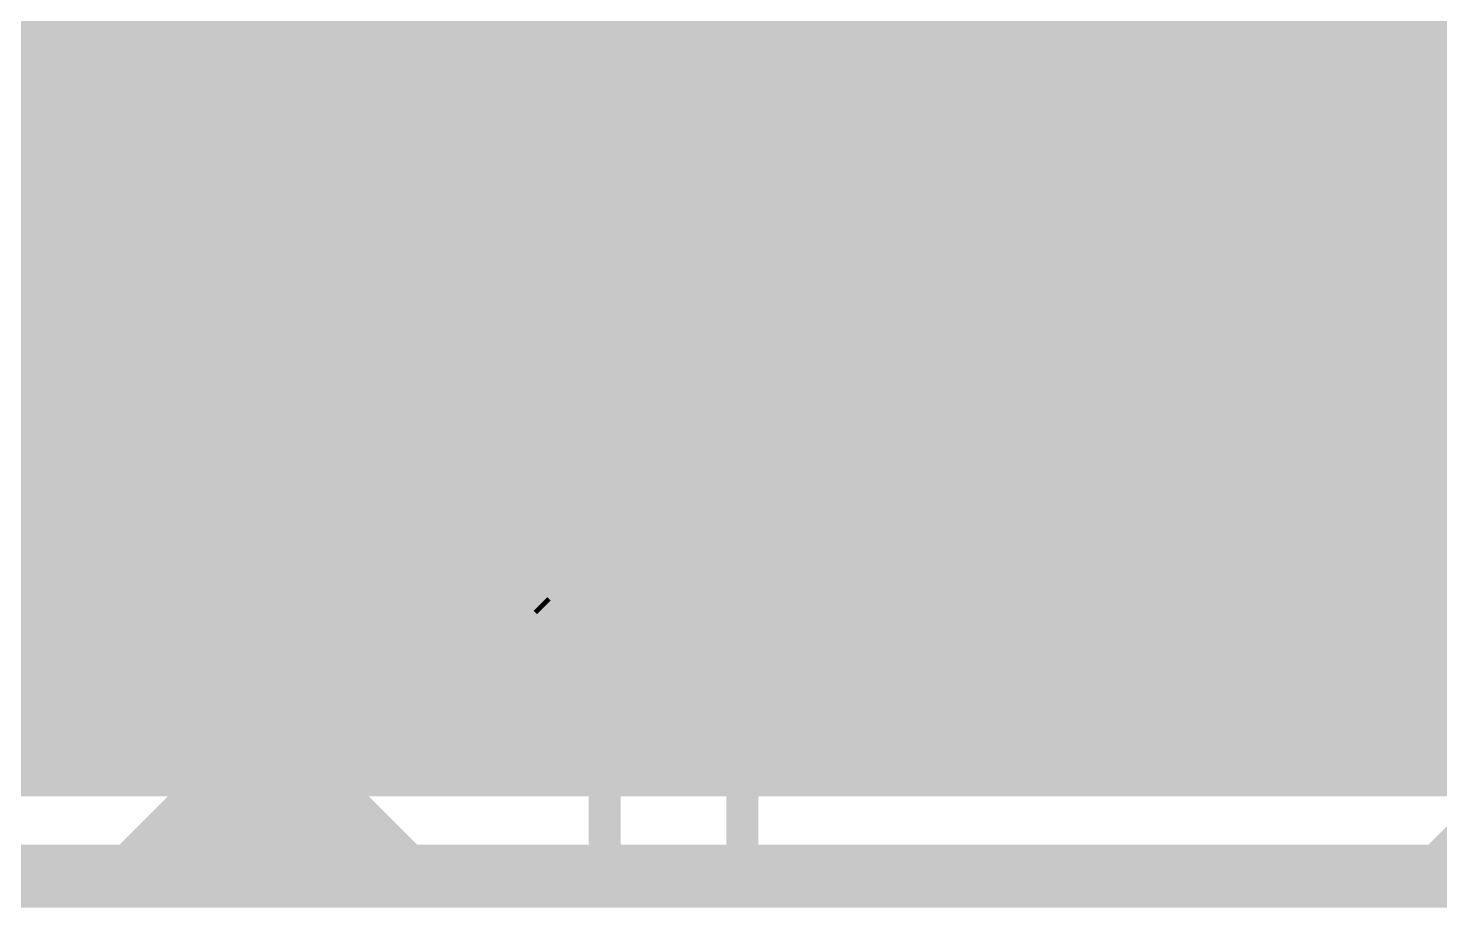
# Model space of a CAD drawing. Extents: x -118 to 4, y -52 to 56.
# Drawn here: x -99.06 to -87.86, y -4.06 to 2.92 of the extents above; entities that cross this region are included whole.
import ezdxf

# ---------------------------------------------------------------- set-up
doc = ezdxf.new("R2010")
doc.units = 0
doc.header["$MEASUREMENT"] = 0
doc.layers.get('0').update_dxf_attribs({"linetype": 'CONTINUOUS'})
for name, color, linetype in [('22-302-0_BOT', 7, 'CONTINUOUS'), ('22-302-0_DRD', 7, 'CONTINUOUS'), ('22-302-0_DRL', 2, 'CONTINUOUS'), ('22-302-0_GND', 1, 'CONTINUOUS'), ('22-302-0_IN1', 3, 'CONTINUOUS'), ('22-302-0_SMB', 5, 'CONTINUOUS'), ('22-302-0_SPB', 14, 'CONTINUOUS'), ('22-302-0_SSB', 12, 'CONTINUOUS'), ('22-302-0_SST', 11, 'CONTINUOUS'), ('22-302-0_TOP', 13, 'CONTINUOUS')]:
    doc.layers.add(name, color=color, linetype=linetype)

# ---------------------------------------------------------------- blocks, each defined once
blk = doc.blocks.new('RECTANGLE_7')
blk.add_solid([(1.0795, 1.3716), (1.0795, -1.3716), (-1.0795, 1.3716), (-1.0795, -1.3716)])
blk = doc.blocks.new('ROUND_81')
at = {"const_width": 1.651}
blk.add_lwpolyline([(-0.8255, 0, 1), (0.8255, 0, 1)], format="xyb", close=True, dxfattribs=at)
blk = doc.blocks.new('SQUARE_82')
blk.add_solid([(1.651, 1.651), (1.651, -1.651), (-1.651, 1.651), (-1.651, -1.651)])

msp = doc.modelspace()

# ---------------------------------------------------------------- linework, layer by layer
at = {"layer": '22-302-0_BOT'}
for points, const_width in [([(-98.9838, 12.5222), (-98.9838, -0.508)], 0.254), ([(-98.7552, 12.5222), (-98.7552, -0.508)], 0.254), ([(-93.2688, 9.5377), (-93.2688, 1.9558)], 0.254), ([(-93.4974, 9.40816), (-93.4974, 1.9558)], 0.254), ([(-93.0402, 9.2202), (-93.0402, 1.9558)], 0.254), ([(-93.726, 9.14908), (-93.726, 1.9558)], 0.254), ([(-95.3262, 9.017), (-95.3262, 1.8288)], 0.254), ([(-93.9546, 8.98652), (-93.9546, 1.9558)], 0.254), ([(-92.8116, 9.03224), (-92.8116, 1.9558)], 0.254), ([(-95.0976, 8.9027), (-95.0976, 1.8288)], 0.254), ([(-94.869, 8.83666), (-94.869, -0.508)], 0.254), ([(-94.1832, 8.88492), (-94.1832, 1.9558)], 0.254), ([(-92.583, 8.91286), (-92.583, 1.9558)], 0.254), ([(-94.6404, 8.8138), (-94.6404, -0.508)], 0.254), ([(-94.4118, 8.82904), (-94.4118, -0.508)], 0.254), ([(-88.6968, 8.19404), (-88.6968, 2.14122)], 0.254), ([(-88.9254, 7.98322), (-88.9254, 2.36982)], 0.254), ([(-89.154, 7.75462), (-89.154, 2.59842)], 0.254), ([(-95.5548, 5.7912), (-98.7552, 5.7912), (-98.7552, 2.5908)], 0.254), ([(-88.5952, 5.7912), (-88.5952, 2.5908)], 0.254), ([(-96.3422, 0.127), (-96.3422, 3.3782), (-97.155, 4.191)], 1.27), ([(-90.805, 4.191), (-90.805, 2.921), (-88.4682, 0.5842), (-88.4682, 0.254)], 1.27), ([(-92.3544, 3.78968), (-92.3544, 1.9558)], 0.254), ([(-89.3826, 3.45694), (-89.3826, 2.82702)], 0.254), ([(-95.4024, 3.3782), (-95.4024, 1.8288)], 0.254), ([(-92.1258, 3.28676), (-92.1258, 1.9558)], 0.254), ([(-91.8972, 3.02006), (-91.8972, 1.9558)], 0.254), ([(-89.64422, 3.08864), (-88.51138, 1.9558)], 0.254), ([(-98.7552, 2.921), (-99.99218, 2.921)], 0.254), ([(-91.77782, 2.921), (-95.4024, 2.921)], 0.254), ([(-88.5952, 2.921), (-89.47658, 2.921)], 0.254), ([(-98.7552, 2.6924), (-100.40366, 2.6924)], 0.254), ([(-91.71686, 2.6924), (-95.4024, 2.6924)], 0.254), ([(-88.5952, 2.6924), (-89.24798, 2.6924)], 0.254), ([(-97.282, 2.5908), (-98.7552, 2.5908)], 0.254), ([(-98.5266, 2.5908), (-98.5266, -0.508)], 0.254), ([(-98.298, 2.5908), (-98.298, -0.508)], 0.254), ([(-98.0694, 2.5908), (-98.0694, -0.508)], 0.254), ([(-97.8408, 2.5908), (-97.8408, -0.508)], 0.254), ([(-97.6122, 2.5908), (-97.6122, 1.8288)], 0.254), ([(-97.3836, 2.5908), (-97.3836, 1.8288)], 0.254), ([(-97.282, 2.5908), (-97.282, 1.8288)], 0.254), ([(-85.3948, 2.5908), (-88.5952, 2.5908)], 0.254), ([(-88.4682, 2.5908), (-88.4682, 1.9558)], 0.254), ([(-88.2396, 2.5908), (-88.2396, 1.9558)], 0.254), ([(-88.011, 2.5908), (-88.011, 1.9558)], 0.254), ([(-87.7824, 2.5908), (-87.7824, 1.9558)], 0.254), ([(-97.282, 2.4638), (-103.2764, 2.4638)], 0.254), ([(-91.62542, 2.4638), (-95.4024, 2.4638)], 0.254), ([(-91.6686, 2.55016), (-91.6686, 1.9558)], 0.254), ([(-76.4921, 2.4638), (-89.01938, 2.4638)], 0.254), ([(-97.282, 2.2352), (-103.2764, 2.2352)], 0.254), ([(-91.44762, 2.2352), (-95.4024, 2.2352)], 0.254), ([(-91.4654, 2.25298), (-89.8779, 0.66548)], 0.254), ([(-91.44, 2.22758), (-91.44, -0.508)], 0.254), ([(-76.56576, 2.2352), (-88.79078, 2.2352)], 0.254), ([(-97.282, 2.0066), (-103.2764, 2.0066)], 0.254), ([(-91.21902, 2.0066), (-95.4024, 2.0066)], 0.254), ([(-76.60132, 2.0066), (-88.56218, 2.0066)], 0.254), ([(-91.4781, 1.9558), (-94.2975, 1.9558)], 0.254), ([(-94.2975, 1.9558), (-94.2975, -0.508)], 0.254), ([(-91.4781, 1.9558), (-91.4781, -0.508)], 0.254), ([(-91.2114, 1.99898), (-91.2114, -0.508)], 0.254), ([(-87.0585, 1.9558), (-88.51138, 1.9558)], 0.254), ([(-97.7519, 1.778), (-99.3521, 1.778)], 0.254), ([(-97.7519, 1.8288), (-97.7519, -0.508)], 0.254), ([(-97.282, 1.8288), (-97.7519, 1.8288)], 0.254), ([(-94.9325, 1.8288), (-95.4024, 1.8288)], 0.254), ([(-94.9325, 1.8288), (-94.9325, -0.508)], 0.254), ([(-94.2975, 1.778), (-94.9325, 1.778)], 0.254), ([(-90.99042, 1.778), (-91.4781, 1.778)], 0.254), ([(-90.9828, 1.77038), (-90.9828, -0.508)], 0.254), ([(-97.7519, 1.5494), (-99.3521, 1.5494)], 0.254), ([(-94.2975, 1.5494), (-94.9325, 1.5494)], 0.254), ([(-90.76182, 1.5494), (-91.4781, 1.5494)], 0.254), ([(-90.7542, 1.54178), (-90.7542, -0.508)], 0.254), ([(-97.7519, 1.3208), (-99.3521, 1.3208)], 0.254), ([(-94.2975, 1.3208), (-94.9325, 1.3208)], 0.254), ([(-90.53322, 1.3208), (-91.4781, 1.3208)], 0.254), ([(-90.5256, 1.31318), (-90.5256, -0.508)], 0.254), ([(-97.7519, 1.0922), (-99.3521, 1.0922)], 0.254), ([(-94.2975, 1.0922), (-94.9325, 1.0922)], 0.254), ([(-90.30462, 1.0922), (-91.4781, 1.0922)], 0.254), ([(-90.297, 1.08458), (-90.297, -0.508)], 0.254), ([(-97.7519, 0.8636), (-99.3521, 0.8636)], 0.254), ([(-94.2975, 0.8636), (-94.9325, 0.8636)], 0.254), ([(-90.07602, 0.8636), (-91.4781, 0.8636)], 0.254), ([(-90.0684, 0.85598), (-90.0684, -0.508)], 0.254), ([(-100.7618, 0.127), (-100.7618, -2.54), (-100.711, -2.54), (-92.8878, -2.54), (-92.8878, 0.254)], 1.27), ([(-83.312, 0.2032), (-83.312, -2.54), (-92.8878, -2.54), (-92.8878, 0.254)], 1.27), ([(-89.8779, 0.66548), (-89.8779, -0.508)], 0.254), ([(-97.7519, 0.635), (-99.3521, 0.635)], 0.254), ([(-94.2975, 0.635), (-94.9325, 0.635)], 0.254), ([(-89.8779, 0.635), (-91.4781, 0.635)], 0.254), ([(-97.7519, 0.4064), (-99.3521, 0.4064)], 0.254), ([(-94.2975, 0.4064), (-94.9325, 0.4064)], 0.254), ([(-89.8779, 0.4064), (-91.4781, 0.4064)], 0.254), ([(-97.7519, 0.1778), (-99.3521, 0.1778)], 0.254), ([(-94.2975, 0.1778), (-94.9325, 0.1778)], 0.254), ([(-89.8779, 0.1778), (-91.4781, 0.1778)], 0.254), ([(-97.7519, -0.0508), (-99.3521, -0.0508)], 0.254), ([(-94.2975, -0.0508), (-94.9325, -0.0508)], 0.254), ([(-89.8779, -0.0508), (-91.4781, -0.0508)], 0.254), ([(-97.7519, -0.2794), (-99.3521, -0.2794)], 0.254), ([(-94.2975, -0.2794), (-94.9325, -0.2794)], 0.254), ([(-89.8779, -0.2794), (-91.4781, -0.2794)], 0.254), ([(-97.7519, -0.508), (-99.3521, -0.508)], 0.254), ([(-94.2975, -0.508), (-94.9325, -0.508)], 0.254), ([(-89.8779, -0.508), (-91.4781, -0.508)], 0.254)]:
    msp.add_lwpolyline(points, dxfattribs=dict(at, const_width=const_width))
at = {"layer": '22-302-0_BOT', "const_width": 0.254}
for points in [[(-92.4052, 4.191, 0.2402612), (-91.74468, 2.89576)], [(-91.7448, 2.8956, 0.1923953), (-91.46851, 2.25495)], [(-91.7448, 2.8956, 0.1923953), (-91.46851, 2.25495)]]:
    msp.add_lwpolyline(points, format="xyb", dxfattribs=at)
at = {"layer": '22-302-0_DRD', "const_width": 0.50038}
msp.add_lwpolyline([(-115.4811, -3.81), (1.81102, -3.81)], dxfattribs=at)
at = {"layer": '22-302-0_DRL', "const_width": 0.50038}
msp.add_lwpolyline([(-115.4811, -3.81), (1.81102, -3.81)], dxfattribs=at)
at = {"layer": '22-302-0_GND', "const_width": 0.50038}
msp.add_lwpolyline([(-115.4811, -3.81), (1.81102, -3.81)], dxfattribs=at)
at = {"layer": '22-302-0_IN1', "const_width": 0.254}
for points in [[(1.524, 55.372), (2.921, 53.975), (2.921, 4.064), (-3.81, 4.064), (-3.81, -3.048), (-89.154, -3.048)], [(-88.8238, 25.01138), (-88.8238, -3.048)], [(-88.5952, 24.80564), (-88.5952, -3.048)], [(-89.0524, 12.39774), (-89.0524, -3.048)], [(-93.3958, 9.5885), (-93.3958, -3.048)], [(-93.1672, 9.3726), (-93.1672, -3.048)], [(-93.6244, 9.24814), (-93.6244, -3.048)], [(-95.4532, 9.1059), (-95.4532, -3.048)], [(-92.9386, 9.12622), (-92.9386, -3.048)], [(-95.2246, 8.95858), (-95.2246, -3.048)], [(-93.853, 9.05002), (-93.853, -3.048)], [(-92.71, 8.97382), (-92.71, -3.048)], [(-94.996, 8.86968), (-94.996, -3.048)], [(-94.3102, 8.84936), (-94.3102, -3.048)], [(-94.0816, 8.92302), (-94.0816, -3.048)], [(-92.4814, 8.8773), (-92.4814, -3.048)], [(-94.7674, 8.82142), (-94.7674, -3.048)], [(-94.5388, 8.81634), (-94.5388, -3.048)], [(-95.5548, 5.7912), (-95.5548, 2.5908)], [(-85.3948, 5.7912), (-88.5952, 5.7912), (-88.5952, 2.5908)], [(-89.281, 3.70332), (-89.281, -3.048)], [(-92.2528, 3.51028), (-92.2528, -3.048)], [(-89.5096, 3.2512), (-89.5096, -3.048)], [(-92.0242, 3.15468), (-92.0242, -3.048)], [(-91.7956, 2.9337), (-91.7956, -3.048)], [(-89.7382, 2.9972), (-89.7382, -3.048)], [(-91.7448, 2.8956), (-95.5548, 2.8956)], [(-89.9668, 2.82702), (-89.9668, -3.048)], [(-88.5952, 2.8956), (-89.8652, 2.8956)], [(-91.567, 2.78384), (-91.567, -3.048)], [(-91.3384, 2.68224), (-91.3384, -3.048)], [(-90.1954, 2.71018), (-90.1954, -3.048)], [(-95.5548, 2.5908), (-98.425, 2.5908)], [(-98.425, 2.5908), (-98.425, -3.048)], [(-98.1964, 2.5908), (-98.1964, -3.048)], [(-97.9678, 2.5908), (-97.9678, -3.048)], [(-97.7392, 2.5908), (-97.7392, -3.048)], [(-97.5106, 2.5908), (-97.5106, -3.048)], [(-97.282, 2.5908), (-97.282, -3.048)], [(-97.0534, 2.5908), (-97.0534, -3.048)], [(-96.8248, 2.5908), (-96.8248, -3.048)], [(-96.5962, 2.5908), (-96.5962, -3.048)], [(-96.3676, 2.5908), (-96.3676, -3.048)], [(-96.139, 2.5908), (-96.139, -3.048)], [(-95.9104, 2.5908), (-95.9104, -3.048)], [(-95.6818, 2.5908), (-95.6818, -3.048)], [(-91.29268, 2.667), (-95.5548, 2.667)], [(-91.1098, 2.61874), (-91.1098, -3.048)], [(-90.8812, 2.59334), (-90.8812, -3.048)], [(-90.6526, 2.59842), (-90.6526, -3.048)], [(-90.424, 2.63652), (-90.424, -3.048)], [(-88.5952, 2.667), (-90.31732, 2.667)], [(-85.3948, 2.5908), (-88.5952, 2.5908)], [(-88.3666, 2.5908), (-88.3666, -3.048)], [(-88.138, 2.5908), (-88.138, -3.048)], [(-87.9094, 2.5908), (-87.9094, -3.048)], [(-76.50226, 2.4384), (-98.425, 2.4384)], [(-76.57338, 2.2098), (-98.425, 2.2098)], [(-76.60386, 1.9812), (-98.425, 1.9812)], [(-76.59624, 1.7526), (-98.425, 1.7526)], [(-76.55306, 1.524), (-98.425, 1.524)], [(-76.46924, 1.2954), (-98.425, 1.2954)], [(-76.33462, 1.0668), (-98.425, 1.0668)], [(-76.12634, 0.8382), (-98.425, 0.8382)], [(-75.7809, 0.6096), (-98.425, 0.6096)], [(-72.71766, 0.381), (-98.425, 0.381)], [(-72.644, 0.1524), (-98.425, 0.1524)], [(-72.49414, -0.0762), (-98.425, -0.0762)], [(-72.20458, -0.3048), (-98.425, -0.3048)], [(-61.83376, -0.5334), (-98.425, -0.5334)], [(-61.66612, -0.762), (-98.425, -0.762)], [(-3.81, -0.9906), (-98.425, -0.9906)], [(-3.81, -1.2192), (-98.425, -1.2192)], [(-3.81, -1.4478), (-98.425, -1.4478)], [(-3.81, -1.6764), (-98.425, -1.6764)], [(-3.81, -1.905), (-98.425, -1.905)], [(-3.81, -2.1336), (-98.425, -2.1336)], [(-3.81, -2.3622), (-98.425, -2.3622)], [(-3.81, -2.5908), (-98.425, -2.5908)], [(-3.81, -2.8194), (-98.425, -2.8194)], [(-89.154, -3.048), (-98.425, -3.048)]]:
    msp.add_lwpolyline(points, dxfattribs=at)
for points in [[(-92.4052, 4.191, 0.4142136), (-90.805, 2.5908)], [(-90.805, 2.5908, 0.4142136), (-89.2048, 4.191)]]:
    msp.add_lwpolyline(points, format="xyb", dxfattribs=at)
at = {"layer": '22-302-0_SSB', "const_width": 0.1524}
for points in [[(-94.80042, 2.74828), (-94.9706, 2.68986), (-95.14078, 2.68986), (-95.30842, 2.74828), (-95.30842, 3.10388), (-95.14078, 3.16484), (-94.9706, 3.16484), (-94.80042, 3.10388), (-94.80042, 2.74828), (-94.63278, 2.68986), (-94.4626, 2.68986), (-94.29242, 2.74828), (-94.29242, 3.10388), (-94.4626, 3.16484), (-94.63278, 3.16484), (-94.80042, 3.10388)], [(-92.64142, 2.86766), (-92.8116, 2.98704), (-92.98178, 3.04546), (-93.3196, 3.04546), (-93.48978, 2.98704), (-93.65742, 2.86766), (-93.65742, 2.74828), (-93.48978, 2.63144), (-93.3196, 2.57048), (-92.98178, 2.57048), (-92.8116, 2.63144), (-92.64142, 2.74828), (-92.64142, 2.86766)], [(-88.48344, -1.74244), (-92.837, -1.74498), (-94.4753, -1.74498), (-94.4753, 2.25298), (-87.3506, 2.2606), (-86.8934, 1.8034), (-86.8934, -1.397), (-87.3252, -1.7526), (-88.48344, -1.74244)], [(-89.8652, -1.7018), (-89.8652, 2.2352)], [(-96.35744, -1.86944), (-100.711, -1.87198), (-102.3493, -1.87198), (-102.3493, 2.12598), (-95.2246, 2.1336), (-94.7674, 1.6764), (-94.7674, -1.524), (-95.1992, -1.8796), (-96.35744, -1.86944)], [(-97.7392, -1.8288), (-97.7392, 2.1082)], [(-94.996, 1.8542), (-94.996, -1.651)], [(-94.996, 1.8542), (-94.8182, 1.6764)], [(-94.9706, 1.8288), (-94.9706, -1.651)], [(-94.8944, 1.7526), (-94.996, 1.7526)], [(-94.8182, 1.6764), (-94.8182, -1.524), (-94.9706, -1.651), (-95.0214, -1.7272), (-95.0722, -1.778)], [(-94.8182, 1.61544), (-94.996, 1.61544)], [(-94.83344, 1.69164), (-94.83344, -1.5367)], [(-94.8182, 1.47828), (-94.996, 1.47828)], [(-94.8182, 1.34112), (-94.996, 1.34112)], [(-94.8182, 1.20396), (-94.996, 1.20396)], [(-94.8182, 1.0668), (-94.996, 1.0668)], [(-94.8182, 0.92964), (-94.996, 0.92964)], [(-94.8182, 0.79248), (-94.996, 0.79248)], [(-94.8182, 0.65532), (-94.996, 0.65532)], [(-94.8182, 0.51816), (-94.996, 0.51816)], [(-94.8182, 0.381), (-94.996, 0.381)], [(-94.8182, 0.24384), (-94.996, 0.24384)], [(-94.8182, 0.10668), (-94.996, 0.10668)], [(-94.8182, -0.03048), (-94.996, -0.03048)], [(-94.8182, -0.16764), (-94.996, -0.16764)], [(-94.8182, -0.3048), (-94.996, -0.3048)], [(-94.8182, -0.44196), (-94.996, -0.44196)], [(-94.8182, -0.57912), (-94.996, -0.57912)], [(-94.8182, -0.71628), (-94.996, -0.71628)], [(-94.8182, -0.85344), (-94.996, -0.85344)], [(-94.8182, -0.9906), (-94.996, -0.9906)], [(-94.8182, -1.12776), (-94.996, -1.12776)], [(-94.8182, -1.26492), (-94.996, -1.26492)], [(-95.5548, -1.40462), (-95.5548, -1.69164)], [(-94.8182, -1.40208), (-94.996, -1.40208)], [(-95.377, -1.46304), (-95.62846, -1.46304)], [(-95.41764, -1.4224), (-95.41764, -1.67386)], [(-95.35922, -1.6002), (-95.64624, -1.6002)], [(-94.83598, -1.53924), (-94.996, -1.53924)], [(-94.9706, -1.6764), (-95.0722, -1.778)], [(-94.996, -1.651), (-94.9706, -1.6764)]]:
    msp.add_lwpolyline(points, dxfattribs=at)
for points in [[(-95.504, -1.397, 0.4142136), (-95.6564, -1.5494)], [(-95.3516, -1.5494, 0.4142136), (-95.504, -1.397)], [(-95.6564, -1.5494, 0.4142136), (-95.504, -1.7018)], [(-95.504, -1.7018, 0.4142136), (-95.3516, -1.5494)]]:
    msp.add_lwpolyline(points, format="xyb", dxfattribs=at)
at = {"layer": '22-302-0_SST', "const_width": 0.254}
for points in [[(-107.3531, 5.38988), (-94.488, 5.38988), (-94.488, -3.80238), (-107.3531, -3.80238), (-107.3531, 5.38988)], [(-85.60308, 5.38988), (-93.3958, 5.38988), (-93.3958, -3.80238), (-84.4042, -3.80238), (-84.4042, 5.38988), (-85.9028, 5.38988)], [(-97.155, -2.55778), (-98.425, -3.82778)], [(-97.1804, -2.58318), (-97.1804, -3.82778)], [(-97.1296, -2.58318), (-97.1804, -2.58318)], [(-97.155, -2.55778), (-95.885, -3.82778)], [(-97.409, -2.81178), (-97.409, -3.82778)], [(-96.901, -2.81178), (-97.409, -2.81178)], [(-96.9518, -2.76098), (-96.9518, -3.82778)], [(-86.91626, -2.70256), (-88.01608, -3.80238)], [(-96.7232, -2.98958), (-96.7232, -3.82778)], [(-97.6376, -3.04038), (-97.6376, -3.82778)], [(-96.6724, -3.04038), (-97.6376, -3.04038)], [(-96.4946, -3.21818), (-96.4946, -3.82778)], [(-97.8662, -3.26898), (-97.8662, -3.82778)], [(-96.4438, -3.26898), (-97.8662, -3.26898)], [(-96.266, -3.44678), (-96.266, -3.82778)], [(-98.0948, -3.49758), (-98.0948, -3.82778)], [(-96.2152, -3.49758), (-98.0948, -3.49758)], [(-96.0374, -3.67538), (-96.0374, -3.82778)], [(-87.91448, -3.70078), (-87.91448, -3.80238)], [(-85.92058, -3.70078), (-87.91448, -3.70078)], [(-98.3234, -3.72618), (-98.3234, -3.82778)], [(-95.9866, -3.72618), (-98.3234, -3.72618)], [(-85.81898, -3.80238), (-88.01608, -3.80238)], [(-95.885, -3.82778), (-98.425, -3.82778)]]:
    msp.add_lwpolyline(points, dxfattribs=at)
at = {"layer": '22-302-0_TOP', "const_width": 0.254}
for points in [[(-92.6846, 8.33628), (-92.6846, -2.667)], [(-92.9132, 8.10768), (-92.9132, -2.667)], [(-89.027, 7.97814), (-89.027, -2.667)], [(-88.7984, 7.97814), (-88.7984, -2.667)], [(-93.1418, 7.87908), (-93.1418, -2.667)], [(-93.3704, 7.65048), (-93.3704, -2.667)], [(-93.599, 7.42188), (-93.599, -2.667)], [(-94.0562, 7.16026), (-94.0562, -2.667)], [(-93.8276, 7.24408), (-93.8276, -2.667)], [(-95.1992, 7.14248), (-95.1992, -2.667)], [(-94.9706, 7.14248), (-94.9706, -2.667)], [(-94.742, 7.14248), (-94.742, -2.667)], [(-94.5134, 7.14248), (-94.5134, -2.667)], [(-94.2848, 7.14248), (-94.2848, -2.667)], [(-95.377, 5.969), (-95.377, 2.413)], [(-88.773, 5.969), (-88.773, 2.413)], [(-99.0854, 4.98094), (-99.0854, -2.667)], [(-98.933, 4.82854), (-98.933, 2.413)], [(-92.456, 3.5306), (-92.456, -2.667)], [(-89.2556, 3.31724), (-89.2556, -2.667)], [(-92.2274, 3.1242), (-92.2274, -2.667)], [(-89.4842, 2.99974), (-89.4842, -2.667)], [(-98.933, 2.8194), (-99.83216, 2.8194)], [(-91.9353, 2.8194), (-95.377, 2.8194)], [(-91.9988, 2.87274), (-91.9988, -2.667)], [(-89.7128, 2.78638), (-89.7128, -2.667)], [(-88.773, 2.8194), (-89.67216, 2.8194)], [(-91.7702, 2.69748), (-91.7702, -2.667)], [(-98.933, 2.5908), (-100.1903, 2.5908)], [(-91.5797, 2.5908), (-95.377, 2.5908)], [(-91.5416, 2.57302), (-91.5416, -2.667)], [(-88.773, 2.5908), (-90.0303, 2.5908)], [(-89.9414, 2.63652), (-89.9414, -2.667)], [(-91.313, 2.48666), (-91.313, -2.667)], [(-90.3986, 2.45872), (-90.3986, -2.667)], [(-90.17, 2.52984), (-90.17, -2.667)], [(-83.058, 2.3622), (-111.63808, 2.3622)], [(-95.377, 2.413), (-98.933, 2.413)], [(-98.8568, 2.413), (-98.8568, -2.667)], [(-98.6282, 2.413), (-98.6282, -2.667)], [(-98.3996, 2.413), (-98.3996, -2.667)], [(-98.171, 2.413), (-98.171, -2.667)], [(-97.9424, 2.413), (-97.9424, -2.667)], [(-97.7138, 2.413), (-97.7138, -2.667)], [(-97.4852, 2.413), (-97.4852, -2.667)], [(-97.2566, 2.413), (-97.2566, -2.667)], [(-97.028, 2.413), (-97.028, -2.667)], [(-96.7994, 2.413), (-96.7994, -2.667)], [(-96.5708, 2.413), (-96.5708, -2.667)], [(-96.3422, 2.413), (-96.3422, -2.667)], [(-96.1136, 2.413), (-96.1136, -2.667)], [(-95.885, 2.413), (-95.885, -2.667)], [(-95.6564, 2.413), (-95.6564, -2.667)], [(-95.4278, 2.413), (-95.4278, -2.667)], [(-91.0844, 2.43586), (-91.0844, -2.667)], [(-90.8558, 2.413), (-90.8558, -2.667)], [(-90.6272, 2.42062), (-90.6272, -2.667)], [(-85.217, 2.413), (-88.773, 2.413)], [(-88.5698, 2.413), (-88.5698, -2.667)], [(-88.3412, 2.413), (-88.3412, -2.667)], [(-88.1126, 2.413), (-88.1126, -2.667)], [(-87.884, 2.413), (-87.884, -2.667)], [(-83.058, 2.1336), (-111.379, 2.1336)], [(-83.058, 1.905), (-111.17326, 1.905)], [(-76.76642, 1.6764), (-111.00308, 1.6764)], [(-76.71562, 1.4478), (-110.86338, 1.4478)], [(-76.62926, 1.2192), (-110.74908, 1.2192)], [(-76.49718, 0.9906), (-110.66018, 0.9906)], [(-76.30668, 0.762), (-110.58906, 0.762)], [(-76.01458, 0.5334), (-110.5408, 0.5334)], [(-75.33132, 0.3048), (-110.50778, 0.3048)], [(-72.80402, 0.0762), (-110.49254, 0.0762)], [(-72.66178, -0.1524), (-110.49508, -0.1524)], [(-72.42302, -0.381), (-110.5154, -0.381)], [(-64.01054, -0.6096), (-110.5535, -0.6096)], [(-64.01054, -0.8382), (-110.61192, -0.8382)], [(-64.01054, -1.0668), (-110.68812, -1.0668)], [(-64.01054, -1.2954), (-110.78464, -1.2954)], [(-64.01054, -1.524), (-110.90656, -1.524)], [(-64.01054, -1.7526), (-111.05642, -1.7526)], [(-64.01054, -1.9812), (-111.23676, -1.9812)], [(-64.01054, -2.2098), (-111.46028, -2.2098)], [(-64.01054, -2.4384), (-111.73968, -2.4384)], [(-64.01054, -2.667), (-112.11052, -2.667)]]:
    msp.add_lwpolyline(points, dxfattribs=at)
for points in [[(-92.583, 4.191, 0.4142136), (-90.805, 2.413)], [(-90.805, 2.413, 0.4142136), (-89.027, 4.191)]]:
    msp.add_lwpolyline(points, format="xyb", dxfattribs=at)

# ---------------------------------------------------------------- block references
at = {"layer": '22-302-0_BOT'}
for p in [(-92.8878, 0.254), (-88.4682, 0.254), (-96.3422, 0.127)]:
    msp.add_blockref('RECTANGLE_7', p, dxfattribs=at)
at = {"layer": '22-302-0_GND'}
for name, p in [('SQUARE_82', (-97.155, 4.191)), ('ROUND_81', (-90.805, 4.191)), ('SQUARE_82', (-86.995, 4.191))]:
    msp.add_blockref(name, p, dxfattribs=at)
at = {"layer": '22-302-0_SMB'}
for p in [(-92.8878, 0.254), (-88.4682, 0.254), (-96.3422, 0.127)]:
    msp.add_blockref('RECTANGLE_7', p, dxfattribs=at)
at = {"layer": '22-302-0_SPB'}
for p in [(-92.8878, 0.254), (-88.4682, 0.254), (-96.3422, 0.127)]:
    msp.add_blockref('RECTANGLE_7', p, dxfattribs=at)

doc.saveas('drawing.dxf')
